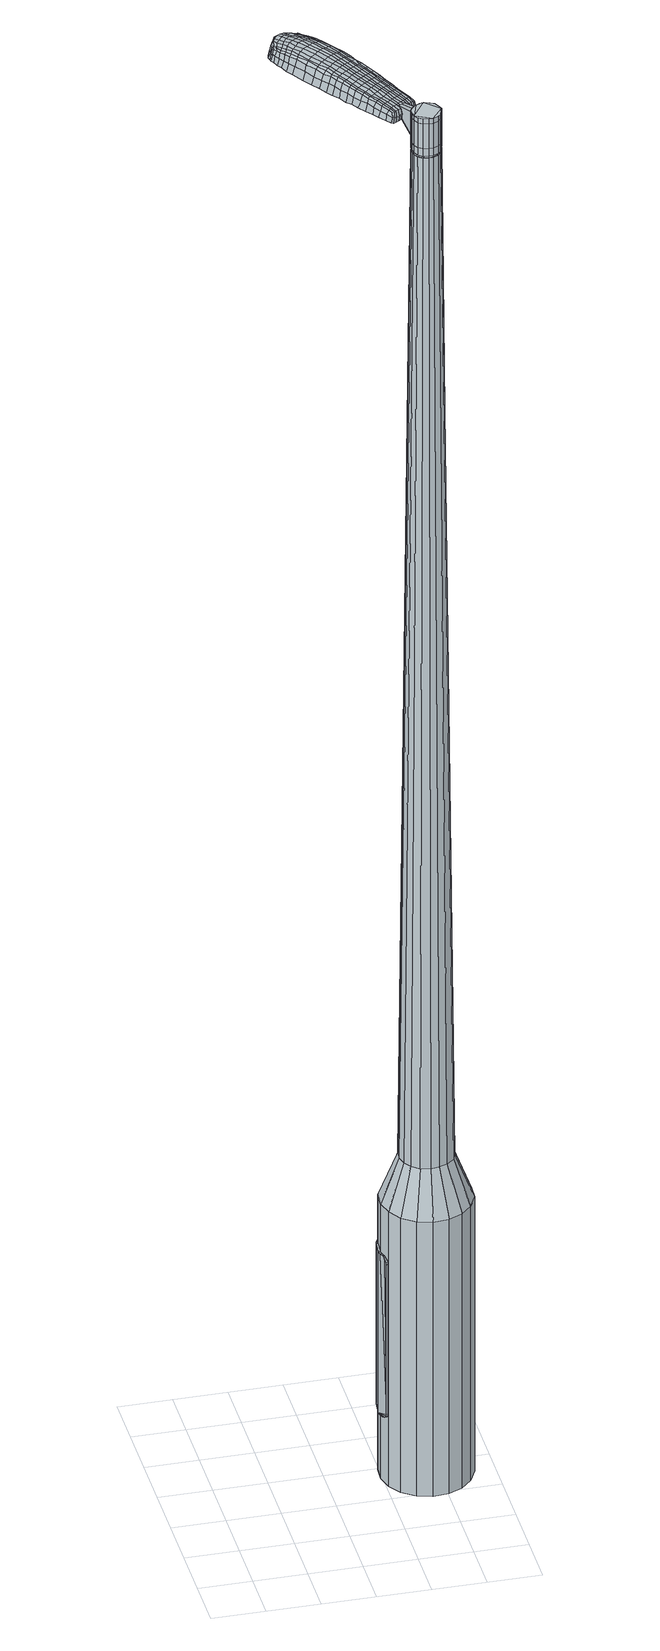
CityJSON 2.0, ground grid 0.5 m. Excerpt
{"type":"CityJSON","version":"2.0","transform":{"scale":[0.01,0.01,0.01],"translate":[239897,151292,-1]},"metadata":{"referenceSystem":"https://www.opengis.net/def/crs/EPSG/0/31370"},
"CityObjects":{
"object1":{"type":"GenericCityObject","attributes":{"cluster":852,"mean_distance_to_centroid":0.323,"new_centroid_x":239898.92,"new_centroid_y":151293.37,"mean_distance_to_camera":8.86,"H1":6.34,"H2":-1.5,"Z_final":111.17,"cluster2":81,"proj_x":239902.07,"proj_y":151291.22,"id_line":42795,"bearing_l":214.3,"distance":3.81,"orientation":"right","G_obj":124.3},"geometry":[{"type":"MultiSurface","lod":"2","boundaries":[[[0,1,2,3]],[[1,4,5,2]],[[4,6,7,5]],[[6,8,9,7]],[[8,10,11,9]],[[10,12,13,11]],[[12,14,15,13]],[[14,16,17,15]],[[16,18,19,17]],[[18,20,21,19]],[[20,22,23,21]],[[22,24,25,23]],[[24,26,27,25]],[[26,28,29,27]],[[28,30,31,29]],[[30,32,33,31]],[[32,34,35,33]],[[34,0,3,35]],[[36,37,38,39]],[[38,40,41,42]],[[41,43,42]],[[42,44,45,46]],[[45,47,46]],[[46,48,49,50]],[[49,51,50]],[[42,46,50,38]],[[50,52,39,38]],[[53,36,39]],[[2,5,7,35]],[[7,9,11,15]],[[11,13,15]],[[15,17,19,23]],[[19,21,23]],[[23,25,27,31]],[[27,29,31]],[[15,23,31,7]],[[31,33,35,7]],[[3,2,35]],[[1,0,54,55]],[[0,34,56,54]],[[34,32,57,56]],[[32,30,58,57]],[[30,28,59,58]],[[28,26,60,59]],[[26,24,61,60]],[[24,22,62,61]],[[22,20,63,62]],[[20,18,64,63]],[[18,16,65,64]],[[16,14,66,65]],[[14,12,67,66]],[[12,10,68,67]],[[10,8,69,68]],[[8,6,70,69]],[[6,4,71,70]],[[4,1,55,71]],[[55,54,72,73]],[[54,56,74,72]],[[56,57,75,74]],[[57,58,76,75]],[[58,59,77,76]],[[59,60,78,77]],[[60,61,79,78]],[[61,62,80,79]],[[62,63,81,80]],[[63,64,82,81]],[[64,65,83,82]],[[65,66,84,83]],[[66,67,85,84]],[[67,68,86,85]],[[68,69,87,86]],[[69,70,88,87]],[[70,71,89,88]],[[71,55,73,89]],[[72,90,91,73]],[[92,93,90,72]],[[94,95,93,92]],[[76,96,95,94]],[[77,97,96,76]],[[98,99,97,77]],[[100,101,99,98]],[[80,102,101,100]],[[103,104,102,80]],[[105,106,104,103]],[[107,108,106,105]],[[84,109,108,107]],[[110,111,109,84]],[[112,113,111,110]],[[114,115,113,112]],[[88,116,115,114]],[[117,118,116,88]],[[73,91,118,117]],[[119,120,121,122]],[[123,119,122,124]],[[125,123,124,126]],[[127,125,126,128]],[[129,127,128,130]],[[131,129,130,132]],[[133,131,132,134]],[[135,133,134,136]],[[137,135,136,138]],[[139,137,138,140]],[[141,139,140,142]],[[143,141,142,144]],[[145,143,144,146]],[[147,145,146,148]],[[149,147,148,150]],[[151,149,150,152]],[[74,92,72]],[[74,75,94,92]],[[75,76,94]],[[78,98,77]],[[78,79,100,98]],[[79,80,100]],[[81,103,80]],[[81,82,105,103]],[[82,83,107,105]],[[83,84,107]],[[85,110,84]],[[85,86,112,110]],[[86,87,114,112]],[[87,88,114]],[[89,117,88]],[[89,73,117]],[[153,118,91]],[[153,116,118]],[[154,115,116]],[[154,155,113,115]],[[155,156,111,113]],[[156,109,111]],[[157,108,109]],[[157,158,106,108]],[[158,159,104,106]],[[159,102,104]],[[160,101,102]],[[160,161,99,101]],[[161,97,99]],[[162,95,96]],[[162,163,93,95]],[[163,90,93]],[[39,52,151,164]],[[91,90,165,152]],[[53,39,164,120]],[[90,163,121,165]],[[36,53,120,119]],[[163,162,122,121]],[[37,36,119,123]],[[162,96,124,122]],[[38,37,123,125]],[[96,97,126,124]],[[40,38,125,127]],[[97,161,128,126]],[[41,40,127,129]],[[161,160,130,128]],[[43,41,129,131]],[[160,102,132,130]],[[42,43,131,133]],[[102,159,134,132]],[[44,42,133,135]],[[159,158,136,134]],[[45,44,135,137]],[[158,157,138,136]],[[47,45,137,139]],[[157,109,140,138]],[[46,47,139,141]],[[109,156,142,140]],[[48,46,141,143]],[[156,155,144,142]],[[49,48,143,145]],[[155,154,146,144]],[[51,49,145,147]],[[154,116,148,146]],[[50,51,147,149]],[[116,153,150,148]],[[52,50,149,151]],[[153,91,152,150]],[[151,152,166,167]],[[152,165,168,166]],[[165,121,169,168]],[[121,120,170,169]],[[120,164,171,170]],[[164,151,167,171]],[[172,173,174,175]],[[176,172,175,177]],[[172,176,178,179]],[[173,172,179,180]],[[181,182,183,184]],[[185,181,184,186]],[[181,185,187,188]],[[182,181,188,189]],[[190,191,192,193]],[[194,190,193,195]],[[190,194,196,197]],[[191,190,197,198]],[[199,200,201,202]],[[203,199,202,204]],[[199,203,205,206]],[[200,199,206,207]],[[208,209,210,211]],[[212,208,211,213]],[[208,212,214,215]],[[209,208,215,216]],[[217,218,219,220]],[[221,217,220,222]],[[217,221,223,224]],[[218,217,224,225]],[[226,227,228,229]],[[218,226,229,219]],[[226,218,225,230]],[[227,226,230,231]],[[232,233,234,235]],[[227,232,235,228]],[[232,227,231,236]],[[233,232,236,237]],[[238,176,177,239]],[[233,238,239,234]],[[238,233,237,240]],[[176,238,240,178]],[[241,242,243,244]],[[245,241,244,246]],[[241,245,247,248]],[[242,241,248,249]],[[250,251,252,253]],[[242,250,253,243]],[[250,242,249,254]],[[251,250,254,255]],[[256,257,258,259]],[[251,256,259,252]],[[256,251,255,260]],[[257,256,260,261]],[[262,263,264,265]],[[257,262,265,258]],[[262,257,261,266]],[[263,262,266,267]],[[268,173,180,269]],[[263,268,269,264]],[[268,263,267,270]],[[173,268,270,174]],[[271,272,273,274]],[[275,271,274,276]],[[271,275,277,278]],[[272,271,278,279]],[[280,281,282,283]],[[272,280,283,273]],[[280,272,279,284]],[[281,280,284,285]],[[286,287,288,289]],[[281,286,289,282]],[[286,281,285,290]],[[287,286,290,291]],[[292,185,186,293]],[[287,292,293,288]],[[292,287,291,294]],[[185,292,294,187]],[[295,296,297,298]],[[299,295,298,300]],[[295,299,301,302]],[[296,295,302,303]],[[304,305,306,307]],[[296,304,307,297]],[[304,296,303,308]],[[305,304,308,309]],[[310,311,312,313]],[[305,310,313,306]],[[310,305,309,314]],[[311,310,314,315]],[[316,317,318,319]],[[311,316,319,312]],[[316,311,315,320]],[[317,316,320,321]],[[322,182,189,323]],[[317,322,323,318]],[[322,317,321,324]],[[182,322,324,183]],[[325,211,210,326]],[[327,325,326,328]],[[325,327,329,330]],[[211,325,330,213]],[[331,327,328,332]],[[333,331,332,334]],[[331,333,335,336]],[[327,331,336,329]],[[337,333,334,338]],[[339,337,338,340]],[[337,339,341,342]],[[333,337,342,335]],[[343,339,340,344]],[[345,343,344,346]],[[343,345,347,348]],[[339,343,348,341]],[[349,345,346,350]],[[200,349,350,201]],[[349,200,207,351]],[[345,349,351,347]],[[352,353,198,197]],[[354,352,197,196]],[[352,354,355,356]],[[353,352,356,357]],[[358,359,357,356]],[[360,358,356,355]],[[358,360,361,362]],[[359,358,362,363]],[[364,365,363,362]],[[366,364,362,361]],[[364,366,367,368]],[[365,364,368,369]],[[370,371,369,368]],[[372,370,368,367]],[[370,372,205,203]],[[371,370,203,204]],[[373,374,375,376]],[[275,373,376,277]],[[373,275,276,377]],[[374,373,377,378]],[[379,194,195,380]],[[374,379,380,375]],[[379,374,378,381]],[[194,379,381,196]],[[382,383,384,385]],[[221,382,385,223]],[[382,221,222,386]],[[383,382,386,387]],[[388,389,390,391]],[[383,388,391,384]],[[388,383,387,392]],[[389,388,392,393]],[[394,191,198,395]],[[389,394,395,390]],[[394,389,393,396]],[[191,394,396,192]],[[397,398,399,400]],[[179,397,400,180]],[[397,179,178,401]],[[398,397,401,402]],[[403,404,405,406]],[[398,403,406,399]],[[403,398,402,407]],[[404,403,407,408]],[[409,202,201,410]],[[404,409,410,405]],[[409,404,408,411]],[[202,409,411,204]],[[412,413,414,415]],[[184,412,415,186]],[[412,184,183,416]],[[413,412,416,417]],[[418,206,205,419]],[[413,418,419,414]],[[418,413,417,420]],[[206,418,420,207]],[[421,422,423,424]],[[299,421,424,301]],[[421,299,300,425]],[[422,421,425,426]],[[427,212,213,428]],[[422,427,428,423]],[[427,422,426,429]],[[212,427,429,214]],[[430,431,432,433]],[[245,430,433,247]],[[430,245,246,434]],[[431,430,434,435]],[[436,437,438,439]],[[431,436,439,432]],[[436,431,435,440]],[[437,436,440,441]],[[442,209,216,443]],[[437,442,443,438]],[[442,437,441,444]],[[209,442,444,210]],[[445,446,435,434]],[[244,445,434,246]],[[445,244,243,447]],[[446,445,447,448]],[[449,450,441,440]],[[446,449,440,435]],[[449,446,448,451]],[[450,449,451,452]],[[453,326,210,444]],[[450,453,444,441]],[[453,450,452,454]],[[326,453,454,328]],[[455,456,457,458]],[[302,455,458,303]],[[455,302,301,424]],[[456,455,424,423]],[[459,330,329,460]],[[456,459,460,457]],[[459,456,423,428]],[[330,459,428,213]],[[461,462,448,447]],[[253,461,447,243]],[[461,253,252,463]],[[462,461,463,464]],[[465,466,452,451]],[[462,465,451,448]],[[465,462,464,467]],[[466,465,467,468]],[[469,332,328,454]],[[466,469,454,452]],[[469,466,468,470]],[[332,469,470,334]],[[471,472,473,474]],[[308,471,474,309]],[[471,308,303,458]],[[472,471,458,457]],[[475,336,335,476]],[[472,475,476,473]],[[475,472,457,460]],[[336,475,460,329]],[[477,478,464,463]],[[259,477,463,252]],[[477,259,258,479]],[[478,477,479,480]],[[481,482,468,467]],[[478,481,467,464]],[[481,478,480,483]],[[482,481,483,484]],[[485,338,334,470]],[[482,485,470,468]],[[485,482,484,486]],[[338,485,486,340]],[[487,488,489,490]],[[314,487,490,315]],[[487,314,309,474]],[[488,487,474,473]],[[491,342,341,492]],[[488,491,492,489]],[[491,488,473,476]],[[342,491,476,335]],[[493,494,480,479]],[[265,493,479,258]],[[493,265,264,495]],[[494,493,495,496]],[[497,498,484,483]],[[494,497,483,480]],[[497,494,496,499]],[[498,497,499,500]],[[501,344,340,486]],[[498,501,486,484]],[[501,498,500,502]],[[344,501,502,346]],[[503,504,505,506]],[[320,503,506,321]],[[503,320,315,490]],[[504,503,490,489]],[[507,348,347,508]],[[504,507,508,505]],[[507,504,489,492]],[[348,507,492,341]],[[509,510,496,495]],[[269,509,495,264]],[[509,269,180,400]],[[510,509,400,399]],[[511,512,500,499]],[[510,511,499,496]],[[511,510,399,406]],[[512,511,406,405]],[[513,350,346,502]],[[512,513,502,500]],[[513,512,405,410]],[[350,513,410,201]],[[514,515,417,416]],[[324,514,416,183]],[[514,324,321,506]],[[515,514,506,505]],[[516,351,207,420]],[[515,516,420,417]],[[516,515,505,508]],[[351,516,508,347]],[[517,518,378,377]],[[274,517,377,276]],[[517,274,273,519]],[[518,517,519,520]],[[521,354,196,381]],[[518,521,381,378]],[[521,518,520,522]],[[354,521,522,355]],[[523,524,525,526]],[[224,523,526,225]],[[523,224,223,385]],[[524,523,385,384]],[[527,528,529,530]],[[524,527,530,525]],[[527,524,384,391]],[[528,527,391,390]],[[531,353,357,532]],[[528,531,532,529]],[[531,528,390,395]],[[353,531,395,198]],[[533,534,520,519]],[[283,533,519,273]],[[533,283,282,535]],[[534,533,535,536]],[[537,360,355,522]],[[534,537,522,520]],[[537,534,536,538]],[[360,537,538,361]],[[539,540,541,542]],[[230,539,542,231]],[[539,230,225,526]],[[540,539,526,525]],[[543,544,545,546]],[[540,543,546,541]],[[543,540,525,530]],[[544,543,530,529]],[[547,359,363,548]],[[544,547,548,545]],[[547,544,529,532]],[[359,547,532,357]],[[549,550,536,535]],[[289,549,535,282]],[[549,289,288,551]],[[550,549,551,552]],[[553,366,361,538]],[[550,553,538,536]],[[553,550,552,554]],[[366,553,554,367]],[[555,556,557,558]],[[236,555,558,237]],[[555,236,231,542]],[[556,555,542,541]],[[559,560,561,562]],[[556,559,562,557]],[[559,556,541,546]],[[560,559,546,545]],[[563,365,369,564]],[[560,563,564,561]],[[563,560,545,548]],[[365,563,548,363]],[[565,566,552,551]],[[293,565,551,288]],[[565,293,186,415]],[[566,565,415,414]],[[567,372,367,554]],[[566,567,554,552]],[[567,566,414,419]],[[372,567,419,205]],[[568,569,402,401]],[[240,568,401,178]],[[568,240,237,558]],[[569,568,558,557]],[[570,571,408,407]],[[569,570,407,402]],[[570,569,557,562]],[[571,570,562,561]],[[572,371,204,411]],[[571,572,411,408]],[[572,571,561,564]],[[371,572,564,369]],[[573,574,575,576]],[[576,575,577,578]],[[579,577,575,580]],[[580,575,574,581]],[[582,583,584,585]],[[585,584,586,587]],[[588,586,584,589]],[[589,584,583,590]],[[591,592,593,594]],[[594,593,595,596]],[[597,595,593,598]],[[598,593,592,599]],[[600,601,602,603]],[[603,602,604,605]],[[606,604,602,607]],[[607,602,601,608]],[[609,610,611,612]],[[612,611,613,614]],[[615,613,611,616]],[[616,611,610,617]],[[618,619,620,621]],[[621,620,622,623]],[[624,622,620,625]],[[625,620,619,626]],[[627,628,629,630]],[[630,629,619,618]],[[626,619,629,631]],[[631,629,628,632]],[[633,634,635,636]],[[636,635,628,627]],[[632,628,635,637]],[[637,635,634,638]],[[578,577,639,640]],[[640,639,634,633]],[[638,634,639,641]],[[641,639,577,579]],[[642,643,644,645]],[[645,644,646,647]],[[648,646,644,649]],[[649,644,643,650]],[[651,652,653,654]],[[654,653,643,642]],[[650,643,653,655]],[[655,653,652,656]],[[657,658,659,660]],[[660,659,652,651]],[[656,652,659,661]],[[661,659,658,662]],[[663,664,665,666]],[[666,665,658,657]],[[662,658,665,667]],[[667,665,664,668]],[[581,574,669,670]],[[670,669,664,663]],[[668,664,669,671]],[[671,669,574,573]],[[672,673,674,675]],[[675,674,676,677]],[[678,676,674,679]],[[679,674,673,680]],[[681,682,683,684]],[[684,683,673,672]],[[680,673,683,685]],[[685,683,682,686]],[[687,688,689,690]],[[690,689,682,681]],[[686,682,689,691]],[[691,689,688,692]],[[587,586,693,694]],[[694,693,688,687]],[[692,688,693,695]],[[695,693,586,588]],[[696,697,698,699]],[[699,698,700,701]],[[702,700,698,703]],[[703,698,697,704]],[[705,706,707,708]],[[708,707,697,696]],[[704,697,707,709]],[[709,707,706,710]],[[711,712,713,714]],[[714,713,706,705]],[[710,706,713,715]],[[715,713,712,716]],[[717,718,719,720]],[[720,719,712,711]],[[716,712,719,721]],[[721,719,718,722]],[[590,583,723,724]],[[724,723,718,717]],[[722,718,723,725]],[[725,723,583,582]],[[609,612,726,727]],[[727,726,728,729]],[[730,728,726,170]],[[170,726,612,614]],[[729,728,731,732]],[[732,731,733,734]],[[735,733,731,736]],[[736,731,728,730]],[[734,733,737,738]],[[738,737,739,740]],[[741,739,737,742]],[[742,737,733,735]],[[740,739,743,744]],[[744,743,745,746]],[[747,745,743,748]],[[748,743,739,741]],[[746,745,749,750]],[[750,749,601,600]],[[608,601,749,751]],[[751,749,745,747]],[[599,752,753,598]],[[598,753,754,597]],[[755,754,753,756]],[[756,753,752,757]],[[757,758,759,756]],[[756,759,760,755]],[[761,760,759,762]],[[762,759,758,763]],[[763,764,765,762]],[[762,765,766,761]],[[767,766,765,768]],[[768,765,764,769]],[[769,770,771,768]],[[768,771,772,767]],[[606,772,771,604]],[[604,771,770,605]],[[773,774,775,776]],[[776,775,676,678]],[[677,676,775,777]],[[777,775,774,778]],[[596,595,779,780]],[[780,779,774,773]],[[778,774,779,781]],[[781,779,595,597]],[[782,783,784,785]],[[785,784,622,624]],[[623,622,784,786]],[[786,784,783,787]],[[788,789,790,791]],[[791,790,783,782]],[[787,783,790,792]],[[792,790,789,793]],[[599,592,794,795]],[[795,794,789,788]],[[793,789,794,796]],[[796,794,592,591]],[[797,798,799,800]],[[800,799,580,581]],[[579,580,799,801]],[[801,799,798,802]],[[803,804,805,806]],[[806,805,798,797]],[[802,798,805,807]],[[807,805,804,808]],[[600,603,809,810]],[[810,809,804,803]],[[808,804,809,811]],[[811,809,603,605]],[[812,813,814,815]],[[815,814,585,587]],[[582,585,814,816]],[[816,814,813,817]],[[606,607,818,819]],[[819,818,813,812]],[[817,813,818,820]],[[820,818,607,608]],[[821,822,823,824]],[[824,823,700,702]],[[701,700,823,825]],[[825,823,822,826]],[[614,613,827,828]],[[828,827,822,821]],[[826,822,827,829]],[[829,827,613,615]],[[830,831,646,832]],[[832,646,648]],[[647,646,833]],[[646,831,833]],[[834,835,836,837]],[[837,836,831,830]],[[833,831,836,838]],[[838,836,835,839]],[[617,610,840,841]],[[841,840,835,834]],[[839,835,840,842]],[[842,840,610,609]],[[843,844,833]],[[833,844,645,647]],[[642,645,844,845]],[[845,844,843,846]],[[839,847,848,838]],[[838,848,843,833]],[[846,843,848,849]],[[849,848,847,850]],[[609,727,167,842]],[[842,167,847,839]],[[850,847,167,851]],[[851,167,727,729]],[[852,853,854,855]],[[855,854,703,704]],[[702,703,854,824]],[[824,854,853,821]],[[730,170,856,857]],[[857,856,853,852]],[[821,853,856,828]],[[828,856,170,614]],[[846,858,859,845]],[[845,859,654,642]],[[651,654,859,860]],[[860,859,858,861]],[[850,862,863,849]],[[849,863,858,846]],[[861,858,863,864]],[[864,863,862,865]],[[729,732,866,851]],[[851,866,862,850]],[[865,862,866,867]],[[867,866,732,734]],[[868,869,870,871]],[[871,870,709,710]],[[704,709,870,855]],[[855,870,869,852]],[[735,736,872,873]],[[873,872,869,868]],[[852,869,872,857]],[[857,872,736,730]],[[861,874,875,860]],[[860,875,660,651]],[[657,660,875,876]],[[876,875,874,877]],[[865,878,879,864]],[[864,879,874,861]],[[877,874,879,880]],[[880,879,878,881]],[[734,738,882,867]],[[867,882,878,865]],[[881,878,882,883]],[[883,882,738,740]],[[884,885,886,887]],[[887,886,715,716]],[[710,715,886,871]],[[871,886,885,868]],[[741,742,888,889]],[[889,888,885,884]],[[868,885,888,873]],[[873,888,742,735]],[[877,890,876]],[[876,890,666,657]],[[663,666,890,891]],[[891,890,892]],[[881,893,894,880]],[[880,894,890,877]],[[892,890,894,895]],[[895,894,893,896]],[[740,744,897,883]],[[883,897,893,881]],[[896,893,897,898]],[[898,897,744,746]],[[899,900,901,902]],[[902,901,721,722]],[[716,721,901,887]],[[887,901,900,884]],[[747,748,903,904]],[[904,903,900,899]],[[884,900,903,889]],[[889,903,748,741]],[[892,905,906,891]],[[891,906,670,663]],[[581,670,906,800]],[[800,906,905,797]],[[896,907,908,895]],[[895,908,905,892]],[[797,905,908,806]],[[806,908,907,803]],[[746,750,909,898]],[[898,909,907,896]],[[803,907,909,810]],[[810,909,750,600]],[[817,910,911,816]],[[816,911,725,582]],[[722,725,911,902]],[[902,911,910,899]],[[608,751,912,820]],[[820,912,910,817]],[[899,910,912,904]],[[904,912,751,747]],[[778,913,914,777]],[[777,914,675,677]],[[672,675,914,915]],[[915,914,913,916]],[[597,754,917,781]],[[781,917,913,778]],[[916,913,917,918]],[[918,917,754,755]],[[919,920,921,922]],[[922,921,625,626]],[[624,625,921,785]],[[785,921,920,782]],[[923,924,925,926]],[[926,925,920,919]],[[782,920,925,791]],[[791,925,924,788]],[[757,752,927,928]],[[928,927,924,923]],[[788,924,927,795]],[[795,927,752,599]],[[916,929,930,915]],[[915,930,684,672]],[[681,684,930,931]],[[931,930,929,932]],[[755,760,933,918]],[[918,933,929,916]],[[932,929,933,934]],[[934,933,760,761]],[[935,936,937,938]],[[938,937,631,632]],[[626,631,937,922]],[[922,937,936,919]],[[939,940,941,942]],[[942,941,936,935]],[[919,936,941,926]],[[926,941,940,923]],[[763,758,943,944]],[[944,943,940,939]],[[923,940,943,928]],[[928,943,758,757]],[[932,945,946,931]],[[931,946,690,681]],[[687,690,946,947]],[[947,946,945,948]],[[761,766,949,934]],[[934,949,945,932]],[[948,945,949,950]],[[950,949,766,767]],[[951,952,953,954]],[[954,953,637,638]],[[632,637,953,938]],[[938,953,952,935]],[[955,956,957,958]],[[958,957,952,951]],[[935,952,957,942]],[[942,957,956,939]],[[769,764,959,960]],[[960,959,956,955]],[[939,956,959,944]],[[944,959,764,763]],[[948,961,962,947]],[[947,962,694,687]],[[587,694,962,815]],[[815,962,961,812]],[[767,772,963,950]],[[950,963,961,948]],[[812,961,963,819]],[[819,963,772,606]],[[802,964,965,801]],[[801,965,641,579]],[[638,641,965,954]],[[954,965,964,951]],[[808,966,967,807]],[[807,967,964,802]],[[951,964,967,958]],[[958,967,966,955]],[[605,770,968,811]],[[811,968,966,808]],[[955,966,968,960]],[[960,968,770,769]],[[573,576,175,174]],[[576,578,177,175]],[[588,589,188,187]],[[589,590,189,188]],[[591,594,193,192]],[[594,596,195,193]],[[615,616,215,214]],[[616,617,216,215]],[[618,621,220,219]],[[621,623,222,220]],[[627,630,229,228]],[[630,618,219,229]],[[633,636,235,234]],[[636,627,228,235]],[[578,640,239,177]],[[640,633,234,239]],[[648,649,248,247]],[[649,650,249,248]],[[650,655,254,249]],[[655,656,255,254]],[[656,661,260,255]],[[661,662,261,260]],[[662,667,266,261]],[[667,668,267,266]],[[668,671,270,267]],[[671,573,174,270]],[[678,679,278,277]],[[679,680,279,278]],[[680,685,284,279]],[[685,686,285,284]],[[686,691,290,285]],[[691,692,291,290]],[[692,695,294,291]],[[695,588,187,294]],[[696,699,298,297]],[[699,701,300,298]],[[705,708,307,306]],[[708,696,297,307]],[[711,714,313,312]],[[714,705,306,313]],[[717,720,319,318]],[[720,711,312,319]],[[590,724,323,189]],[[724,717,318,323]],[[773,776,376,375]],[[776,678,277,376]],[[596,780,380,195]],[[780,773,375,380]],[[623,786,386,222]],[[786,787,387,386]],[[787,792,392,387]],[[792,793,393,392]],[[793,796,396,393]],[[796,591,192,396]],[[701,825,425,300]],[[825,826,426,425]],[[826,829,429,426]],[[829,615,214,429]],[[830,832,433,432]],[[832,648,247,433]],[[834,837,439,438]],[[837,830,432,439]],[[617,841,443,216]],[[841,834,438,443]],[[969,970,971,972]],[[973,974,972,971]],[[975,976,977,978]],[[979,980,981,982]],[[970,983,984,971]],[[985,973,971,984]],[[986,975,978,987]],[[988,989,980,979]],[[983,990,991,984]],[[991,992,985,984]],[[993,986,987,994]],[[995,989,988,996]],[[990,997,998,991]],[[998,999,992,991]],[[1000,993,994,1001]],[[1002,995,996,1003]],[[1004,1005,1006,1007]],[[1008,1009,1005,1004]],[[1008,1010,1011,1009]],[[1010,1012,1013,1011]],[[1014,1015,1016,1017]],[[1018,1019,1015,1014]],[[1020,1021,1019,1018]],[[1022,1023,1021,1020]],[[1017,1006,1005,1014]],[[1014,1005,1009,1018]],[[1009,1011,1020,1018]],[[1011,1013,1022,1020]],[[978,977,974,973]],[[987,978,973,985]],[[992,994,987,985]],[[999,1001,994,992]],[[979,982,976,975]],[[988,979,975,986]],[[996,988,986,993]],[[1003,996,993,1000]],[[980,1004,1007,981]],[[989,1008,1004,980]],[[1010,1008,989,995]],[[1012,1010,995,1002]],[[1024,1025,1026,1027]],[[1026,1028,1029,1030]],[[1026,1030,1031,1032]],[[1026,1032,1027]],[[1033,1024,1027,1034]],[[1035,1034,1027,1036]],[[1037,1036,1027]],[[1038,1026,1025,1039]],[[1040,1038,1039,1041]],[[1042,1040,1041,1043]],[[1044,1042,1043,1045]],[[1046,1044,1045,1047]],[[1047,1048,1049,1050]],[[1047,1050,1051,1052]],[[1047,1052,1053,1054]],[[1053,1055,1056,1057]],[[1053,1057,1058,1059]],[[1053,1059,1054]],[[1047,1054,1046]],[[1060,1061,1025,1024]],[[1062,1063,1028,1026]],[[1064,1065,1037,1027]],[[1061,1066,1039,1025]],[[1067,1062,1026,1038]],[[1066,1068,1041,1039]],[[1069,1067,1038,1040]],[[1068,1070,1043,1041]],[[1071,1069,1040,1042]],[[1070,1072,1045,1043]],[[1073,1071,1042,1044]],[[1072,1074,1047,1045]],[[1075,1073,1044,1046]],[[1074,1076,1048,1047]],[[1077,1078,1055,1053]],[[1079,1075,1046,1054]],[[1049,1048,1076,1080]],[[1050,1049,1080,1081]],[[1051,1050,1081,1082]],[[1052,1051,1082,1083]],[[1053,1052,1083,1077]],[[1084,1060,1024,1033]],[[1085,1084,1033,1034]],[[1086,1085,1034,1035]],[[1087,1086,1035,1036]],[[1065,1087,1036,1037]],[[1029,1028,1063,1088]],[[1056,1055,1078,1089]],[[1030,1029,1088,1090]],[[1031,1030,1090,1091]],[[1032,1031,1091,1092]],[[1027,1032,1092,1064]],[[1057,1056,1089,1093]],[[1058,1057,1093,1094]],[[1059,1058,1094,1095]],[[1054,1059,1095,1079]]]}]}
},
"vertices":[
[166,172,384],[180,178,384],[180,178,96],[166,172,96],[194,179,384],[194,179,96],[208,175,384],[208,175,96],[220,167,384],[220,167,96],[229,155,384],[229,155,96],[232,140,384],[232,140,96],[231,126,384],[231,126,96],[224,112,384],[224,112,96],[214,102,384],[214,102,96],[201,96,384],[201,96,96],[186,95,384],[186,95,96],[172,99,384],[172,99,96],[160,108,384],[160,108,96],[152,120,384],[152,120,96],[148,134,384],[148,134,96],[149,149,384],[149,149,96],[156,162,384],[156,162,96],[177,141,1524],[177,136,1524],[178,132,1524],[183,148,1524],[180,128,1524],[184,125,1524],[193,124,1524],[189,124,1524],[198,126,1524],[201,129,1524],[204,138,1524],[203,134,1524],[202,143,1524],[200,147,1524],[191,151,1524],[196,149,1524],[187,150,1524],[179,145,1524],[176,158,429],[184,162,429],[170,152,429],[166,144,429],[165,135,429],[167,127,429],[172,120,429],[179,114,429],[188,112,429],[196,113,429],[204,116,429],[211,122,429],[214,130,429],[215,139,429],[213,148,429],[208,155,429],[201,160,429],[193,162,429],[183,148,1483],[187,150,1483],[179,145,1483],[177,141,1483],[177,136,1483],[178,132,1483],[180,128,1483],[184,125,1483],[189,124,1483],[193,124,1483],[198,126,1483],[201,129,1483],[203,134,1483],[204,138,1483],[202,143,1483],[200,147,1483],[196,149,1483],[191,151,1483],[183,148,1485],[187,150,1485],[180,145,1483],[180,145,1485],[178,141,1483],[178,141,1485],[177,136,1485],[178,132,1485],[181,128,1483],[181,128,1485],[185,126,1483],[185,126,1485],[189,124,1485],[193,125,1483],[193,125,1485],[197,127,1483],[197,127,1485],[201,130,1483],[201,130,1485],[203,134,1485],[203,138,1483],[203,138,1485],[202,142,1483],[202,142,1485],[199,146,1483],[199,146,1485],[196,149,1485],[191,150,1483],[191,150,1485],[177,141,1519],[179,145,1519],[179,145,1493],[177,141,1493],[177,136,1519],[177,136,1493],[178,132,1519],[178,132,1493],[180,128,1519],[180,128,1493],[184,125,1519],[184,125,1493],[189,124,1519],[189,124,1493],[193,124,1519],[193,124,1493],[198,126,1519],[198,126,1493],[201,129,1519],[201,129,1493],[203,134,1519],[203,134,1493],[204,138,1519],[204,138,1493],[202,143,1519],[202,143,1493],[200,147,1519],[200,147,1493],[196,149,1519],[196,149,1493],[191,151,1519],[191,151,1493],[187,150,1519],[187,150,1493],[191,151,1485],[200,147,1485],[202,143,1485],[204,138,1485],[201,129,1485],[198,126,1485],[193,124,1485],[184,125,1485],[180,128,1485],[177,141,1485],[179,145,1485],[183,148,1519],[183,148,1493],[175,166,1513],[175,166,1518],[172,164,1513],[169,162,1513],[169,162,1518],[172,164,1518],[146,236,1519],[150,230,1518],[151,232,1509],[147,238,1510],[142,243,1519],[142,245,1510],[141,242,1526],[146,234,1525],[149,228,1525],[114,214,1519],[119,209,1518],[121,209,1525],[116,214,1525],[109,221,1519],[111,222,1526],[107,222,1510],[112,215,1510],[117,209,1509],[88,285,1519],[91,287,1519],[90,288,1513],[87,286,1513],[85,282,1519],[84,282,1513],[86,280,1524],[88,284,1524],[92,286,1524],[129,224,1530],[134,218,1529],[136,220,1529],[132,226,1530],[124,231,1531],[127,233,1531],[121,229,1530],[126,222,1530],[131,216,1529],[175,157,1512],[177,159,1512],[177,160,1517],[174,158,1517],[173,156,1512],[172,157,1517],[172,156,1506],[174,158,1506],[177,159,1506],[112,284,1519],[114,282,1519],[115,283,1512],[113,286,1512],[110,286,1518],[111,287,1512],[110,285,1522],[111,283,1523],[113,281,1524],[117,278,1519],[121,274,1519],[121,275,1512],[118,280,1512],[116,277,1524],[120,272,1525],[124,269,1519],[129,262,1519],[129,264,1511],[125,271,1511],[124,268,1526],[128,261,1526],[135,253,1519],[136,255,1510],[135,251,1526],[184,173,1513],[181,179,1513],[180,178,1518],[184,171,1517],[187,168,1512],[186,168,1516],[187,169,1506],[185,174,1507],[181,181,1507],[177,186,1514],[173,192,1515],[172,191,1520],[176,184,1519],[177,187,1507],[173,194,1507],[169,199,1515],[165,205,1516],[165,203,1522],[168,197,1521],[170,200,1508],[166,207,1508],[161,211,1517],[158,218,1517],[157,216,1524],[161,210,1523],[162,213,1508],[158,219,1509],[154,224,1518],[153,222,1524],[154,226,1509],[82,265,1519],[83,262,1519],[85,262,1524],[83,265,1523],[81,267,1518],[82,267,1522],[80,267,1512],[80,265,1512],[82,262,1512],[86,257,1519],[89,252,1519],[90,253,1525],[87,258,1524],[84,257,1512],[87,253,1512],[92,247,1519],[96,241,1519],[98,241,1526],[93,247,1526],[90,247,1511],[94,241,1511],[103,231,1519],[104,231,1526],[101,231,1510],[159,156,1513],[155,162,1513],[153,162,1507],[158,156,1507],[163,151,1512],[162,152,1506],[163,153,1516],[161,156,1517],[156,162,1518],[150,168,1514],[146,174,1515],[144,174,1507],[149,168,1507],[152,168,1519],[147,174,1520],[141,180,1515],[136,185,1516],[135,186,1508],[139,180,1508],[143,180,1521],[138,186,1522],[132,191,1517],[127,197,1517],[126,197,1509],[130,191,1508],[134,191,1523],[129,197,1524],[123,203,1518],[121,203,1509],[125,203,1524],[171,163,1519],[174,164,1519],[167,169,1520],[169,170,1520],[165,167,1520],[169,161,1519],[163,175,1522],[165,176,1522],[159,181,1523],[161,183,1523],[156,179,1523],[160,173,1521],[155,187,1524],[157,189,1524],[150,193,1525],[153,195,1525],[148,192,1525],[152,185,1524],[146,199,1526],[149,201,1526],[142,206,1527],[144,207,1527],[139,204,1527],[143,198,1526],[138,212,1528],[140,213,1528],[135,210,1528],[90,281,1527],[93,283,1527],[87,278,1526],[90,274,1527],[93,277,1528],[96,279,1528],[96,272,1529],[99,274,1529],[93,269,1528],[97,263,1530],[100,266,1530],[104,268,1530],[104,260,1531],[108,262,1531],[101,257,1530],[106,250,1531],[110,252,1531],[113,254,1531],[117,242,1531],[120,244,1531],[114,239,1531],[81,269,1518],[81,272,1519],[80,273,1513],[79,269,1513],[82,269,1523],[82,272,1523],[83,277,1519],[82,278,1513],[84,276,1524],[108,287,1518],[105,288,1518],[106,286,1523],[108,285,1523],[108,288,1513],[106,289,1513],[102,289,1519],[98,289,1519],[99,288,1524],[102,287,1523],[102,290,1513],[98,290,1513],[94,288,1519],[95,287,1524],[94,289,1513],[145,233,1528],[143,232,1528],[147,226,1528],[148,227,1527],[140,241,1528],[138,240,1529],[140,231,1529],[138,229,1530],[142,223,1529],[144,225,1528],[136,238,1529],[133,237,1530],[135,227,1530],[139,221,1529],[130,235,1531],[118,215,1528],[120,217,1529],[114,224,1529],[113,222,1528],[122,209,1527],[124,211,1528],[123,219,1529],[117,226,1530],[127,213,1528],[165,151,1512],[167,152,1512],[166,153,1517],[165,152,1517],[164,151,1506],[166,152,1506],[170,153,1512],[169,155,1517],[169,154,1506],[187,165,1512],[186,164,1512],[186,166,1506],[187,167,1506],[186,166,1517],[185,165,1517],[184,163,1512],[182,162,1512],[182,163,1506],[184,164,1506],[183,164,1517],[181,163,1517],[179,160,1512],[179,161,1506],[179,161,1517],[183,171,1519],[182,170,1519],[179,177,1520],[178,176,1520],[180,168,1519],[178,167,1519],[176,175,1520],[174,173,1520],[176,166,1519],[172,172,1520],[162,156,1519],[163,157,1519],[159,163,1520],[157,162,1520],[166,159,1519],[162,165,1520],[175,183,1521],[174,182,1521],[171,190,1522],[170,189,1522],[172,181,1521],[170,180,1521],[168,187,1522],[166,186,1523],[167,178,1522],[163,184,1523],[153,168,1521],[155,169,1521],[150,175,1522],[148,174,1522],[157,171,1521],[153,177,1522],[167,196,1523],[166,195,1523],[164,202,1524],[162,201,1524],[164,194,1523],[162,192,1524],[160,200,1525],[158,198,1525],[159,190,1524],[155,197,1525],[144,180,1523],[146,181,1523],[141,187,1524],[139,186,1524],[149,183,1524],[144,189,1525],[160,209,1525],[158,208,1525],[156,215,1526],[154,214,1526],[156,206,1526],[154,204,1526],[152,212,1527],[150,211,1527],[151,203,1526],[147,209,1527],[135,192,1525],[137,193,1525],[133,199,1526],[131,198,1526],[140,195,1526],[136,201,1527],[152,221,1527],[150,220,1527],[148,219,1527],[146,217,1528],[143,215,1528],[126,204,1527],[128,205,1527],[131,207,1528],[83,267,1525],[84,269,1525],[85,264,1526],[86,266,1526],[85,274,1526],[87,270,1527],[109,284,1525],[107,284,1525],[109,281,1526],[112,281,1525],[104,285,1525],[100,285,1526],[103,282,1527],[106,282,1526],[97,285,1526],[99,281,1527],[88,259,1526],[89,261,1527],[91,254,1527],[92,256,1528],[91,265,1528],[94,260,1529],[115,277,1526],[113,277,1527],[116,272,1528],[119,272,1527],[110,277,1527],[106,277,1528],[110,271,1529],[114,272,1528],[103,276,1528],[107,270,1530],[94,248,1528],[96,251,1529],[99,242,1528],[100,244,1529],[98,254,1529],[103,247,1530],[122,267,1528],[120,267,1528],[125,260,1529],[127,260,1528],[117,266,1529],[114,265,1530],[119,258,1530],[122,259,1530],[111,264,1530],[116,256,1531],[106,232,1529],[107,234,1529],[110,236,1530],[133,251,1528],[132,250,1529],[129,249,1530],[126,247,1530],[123,246,1531],[149,231,1509],[148,229,1518],[145,235,1518],[145,237,1509],[140,242,1519],[141,244,1510],[139,241,1525],[144,233,1525],[148,227,1525],[122,210,1525],[120,210,1518],[116,216,1518],[118,216,1525],[111,223,1519],[113,223,1525],[109,223,1510],[114,216,1509],[118,210,1509],[91,286,1513],[92,285,1519],[89,283,1519],[88,284,1513],[87,280,1519],[86,281,1513],[88,279,1524],[90,282,1524],[93,284,1524],[136,220,1528],[133,218,1528],[129,224,1529],[132,226,1529],[124,232,1529],[127,233,1529],[121,229,1529],[126,222,1529],[131,216,1528],[175,161,1516],[176,161,1512],[174,159,1512],[173,160,1516],[171,157,1512],[171,158,1516],[171,158,1506],[173,160,1506],[176,161,1506],[113,282,1512],[113,280,1519],[111,283,1518],[111,284,1512],[109,284,1518],[110,285,1512],[109,283,1522],[110,282,1523],[112,279,1523],[120,274,1512],[119,272,1519],[116,277,1519],[116,278,1512],[115,276,1524],[119,271,1525],[128,263,1511],[127,261,1519],[123,268,1519],[123,269,1511],[122,266,1525],[127,260,1526],[134,252,1519],[134,254,1510],[133,250,1526],[178,177,1518],[179,178,1513],[183,172,1513],[182,171,1517],[185,167,1512],[184,168,1515],[185,169,1506],[183,173,1506],[179,180,1507],[171,190,1520],[171,191,1514],[175,185,1514],[174,183,1519],[175,186,1507],[172,193,1507],[163,203,1522],[164,204,1516],[167,198,1515],[167,196,1521],[168,199,1508],[164,206,1508],[155,215,1523],[156,217,1517],[160,210,1516],[159,209,1522],[160,212,1508],[157,218,1508],[152,223,1517],[151,221,1524],[153,225,1509],[86,263,1523],[85,262,1519],[84,265,1518],[85,266,1523],[83,267,1518],[84,267,1522],[82,267,1512],[82,265,1512],[84,263,1512],[92,254,1525],[90,253,1519],[88,258,1519],[89,259,1524],[86,258,1512],[89,253,1512],[99,242,1526],[98,242,1519],[93,248,1519],[95,248,1525],[92,248,1511],[96,242,1511],[104,232,1519],[106,232,1526],[102,232,1510],[155,163,1507],[156,163,1513],[161,157,1513],[159,157,1506],[164,153,1512],[163,153,1506],[164,154,1515],[162,157,1517],[158,163,1518],[145,175,1507],[147,175,1514],[152,169,1514],[150,169,1507],[153,169,1519],[149,175,1520],[136,187,1508],[138,187,1516],[142,181,1515],[141,181,1508],[144,181,1521],[140,187,1522],[127,199,1508],[129,198,1517],[133,193,1516],[132,193,1508],[135,193,1522],[131,198,1523],[125,204,1517],[123,204,1509],[126,204,1524],[171,164,1518],[173,165,1518],[167,169,1519],[169,171,1519],[164,168,1519],[163,175,1520],[165,177,1520],[158,182,1521],[161,183,1521],[156,180,1521],[160,174,1520],[154,188,1523],[157,189,1523],[150,194,1524],[152,195,1524],[147,192,1524],[152,186,1523],[146,200,1525],[148,202,1525],[142,206,1526],[144,208,1526],[139,204,1526],[143,198,1525],[138,212,1527],[140,214,1527],[135,210,1527],[94,282,1526],[91,280,1526],[89,277,1525],[91,274,1526],[93,277,1526],[96,279,1526],[100,274,1528],[97,272,1528],[94,269,1527],[98,263,1528],[101,266,1529],[104,268,1529],[108,262,1530],[105,260,1530],[102,257,1529],[107,250,1530],[110,252,1530],[113,254,1530],[120,244,1530],[117,242,1530],[114,240,1530],[82,272,1513],[83,272,1518],[83,269,1518],[81,269,1512],[84,268,1523],[84,271,1523],[85,276,1519],[84,276,1513],[86,275,1523],[105,284,1523],[105,286,1518],[107,285,1518],[107,284,1523],[108,286,1512],[105,287,1512],[99,285,1523],[98,287,1519],[102,286,1519],[102,285,1523],[102,287,1513],[98,288,1513],[95,286,1519],[96,285,1524],[94,287,1513],[146,226,1527],[142,232,1527],[143,233,1527],[147,227,1526],[139,240,1527],[137,239,1528],[141,223,1528],[137,229,1528],[140,231,1528],[144,225,1527],[135,238,1528],[132,237,1529],[135,228,1529],[139,222,1528],[130,235,1529],[115,224,1528],[120,217,1527],[119,216,1527],[114,223,1527],[123,210,1526],[124,211,1527],[123,220,1528],[118,227,1528],[127,214,1527],[165,155,1516],[165,154,1512],[165,153,1512],[165,154,1516],[164,153,1506],[164,154,1506],[168,155,1512],[168,156,1516],[167,156,1506],[185,168,1506],[185,166,1512],[186,168,1506],[184,167,1516],[180,165,1506],[180,164,1512],[183,165,1512],[183,166,1506],[182,166,1516],[180,164,1516],[178,162,1512],[178,163,1506],[178,163,1516],[181,170,1518],[182,171,1518],[178,177,1519],[177,176,1519],[177,168,1518],[179,169,1518],[175,175,1519],[173,174,1519],[171,172,1519],[159,164,1519],[163,158,1518],[162,158,1518],[158,163,1519],[166,160,1518],[162,166,1519],[173,183,1520],[174,183,1520],[170,189,1521],[169,189,1521],[169,180,1520],[171,181,1520],[167,188,1521],[165,186,1521],[167,178,1520],[163,185,1521],[150,176,1521],[154,170,1520],[154,169,1520],[149,175,1521],[157,172,1520],[153,178,1521],[165,195,1522],[166,196,1522],[162,202,1523],[161,202,1523],[161,192,1522],[163,194,1522],[159,200,1523],[157,199,1524],[159,191,1523],[155,197,1524],[141,188,1523],[146,182,1522],[145,181,1522],[140,187,1523],[148,184,1522],[144,190,1523],[158,208,1524],[155,214,1525],[154,214,1525],[153,205,1525],[155,206,1524],[151,213,1525],[149,211,1526],[151,203,1525],[147,209,1526],[133,200,1525],[137,194,1524],[136,193,1524],[131,199,1525],[140,196,1524],[136,202,1525],[150,220,1526],[151,221,1526],[145,217,1527],[148,219,1526],[143,215,1527],[128,206,1526],[127,205,1526],[131,208,1526],[85,269,1524],[85,267,1524],[87,264,1525],[87,266,1525],[87,273,1525],[88,270,1525],[109,280,1525],[107,283,1524],[109,282,1524],[111,279,1525],[103,281,1526],[100,284,1525],[104,283,1524],[106,281,1525],[97,283,1525],[99,280,1526],[90,261,1526],[89,259,1526],[92,254,1526],[93,256,1527],[92,265,1526],[95,260,1527],[116,271,1527],[112,276,1526],[114,276,1526],[118,271,1526],[110,270,1528],[106,276,1527],[109,276,1526],[113,271,1527],[103,275,1527],[107,269,1528],[96,251,1527],[96,249,1527],[100,242,1527],[101,244,1528],[99,254,1528],[104,247,1529],[124,259,1528],[120,266,1527],[121,266,1527],[126,259,1527],[119,257,1529],[114,265,1529],[117,266,1528],[122,259,1528],[111,263,1529],[116,256,1530],[108,234,1528],[107,233,1528],[111,237,1529],[131,249,1528],[132,250,1528],[125,247,1529],[128,248,1529],[123,246,1530],[186,168,1508],[180,164,1508],[163,192,1509],[169,196,1509],[151,210,1510],[158,215,1510],[129,243,1512],[137,248,1512],[147,234,1511],[140,228,1511],[119,258,1513],[111,269,1514],[119,274,1514],[127,263,1513],[175,161,1508],[156,187,1509],[144,205,1510],[122,238,1512],[132,223,1511],[112,253,1513],[104,264,1514],[169,157,1508],[150,183,1509],[137,200,1510],[114,233,1512],[124,218,1511],[97,259,1514],[104,248,1513],[163,153,1508],[143,179,1509],[130,196,1510],[106,227,1512],[117,213,1511],[89,254,1514],[96,242,1513],[103,280,1514],[100,283,1514],[105,287,1514],[110,285,1514],[96,275,1514],[94,279,1514],[90,270,1514],[88,275,1514],[83,266,1514],[82,271,1514],[95,285,1515],[90,286,1515],[91,287,1515],[98,288,1515],[91,283,1515],[89,285,1515],[87,280,1515],[88,285,1515],[84,278,1515],[88,284,1515],[147,131,334],[146,135,334],[146,135,165],[150,121,171],[147,131,165],[148,127,165],[149,125,166],[149,123,167],[150,121,169],[148,127,334],[149,125,333],[149,123,332],[150,121,331],[150,121,328],[148,150,165],[148,150,334],[155,163,165],[155,163,334],[166,173,165],[166,173,334],[179,180,165],[179,180,334],[194,181,165],[194,181,334],[198,180,334],[202,179,334],[205,178,333],[207,178,332],[208,177,331],[208,177,328],[198,180,165],[208,177,171],[208,177,169],[207,178,167],[205,178,166],[202,179,165],[150,132,334],[149,135,334],[149,135,165],[150,132,165],[153,122,171],[153,122,328],[151,149,334],[151,149,165],[157,161,334],[157,161,165],[167,171,334],[167,171,165],[180,177,334],[180,177,165],[194,178,334],[194,178,165],[198,177,334],[207,175,328],[207,175,171],[198,177,165],[201,176,334],[204,175,333],[206,175,332],[207,175,331],[151,128,334],[152,125,333],[152,123,332],[153,122,331],[151,128,165],[207,175,169],[152,125,166],[152,123,167],[153,122,169],[206,175,167],[204,175,166],[201,176,165]
]}
